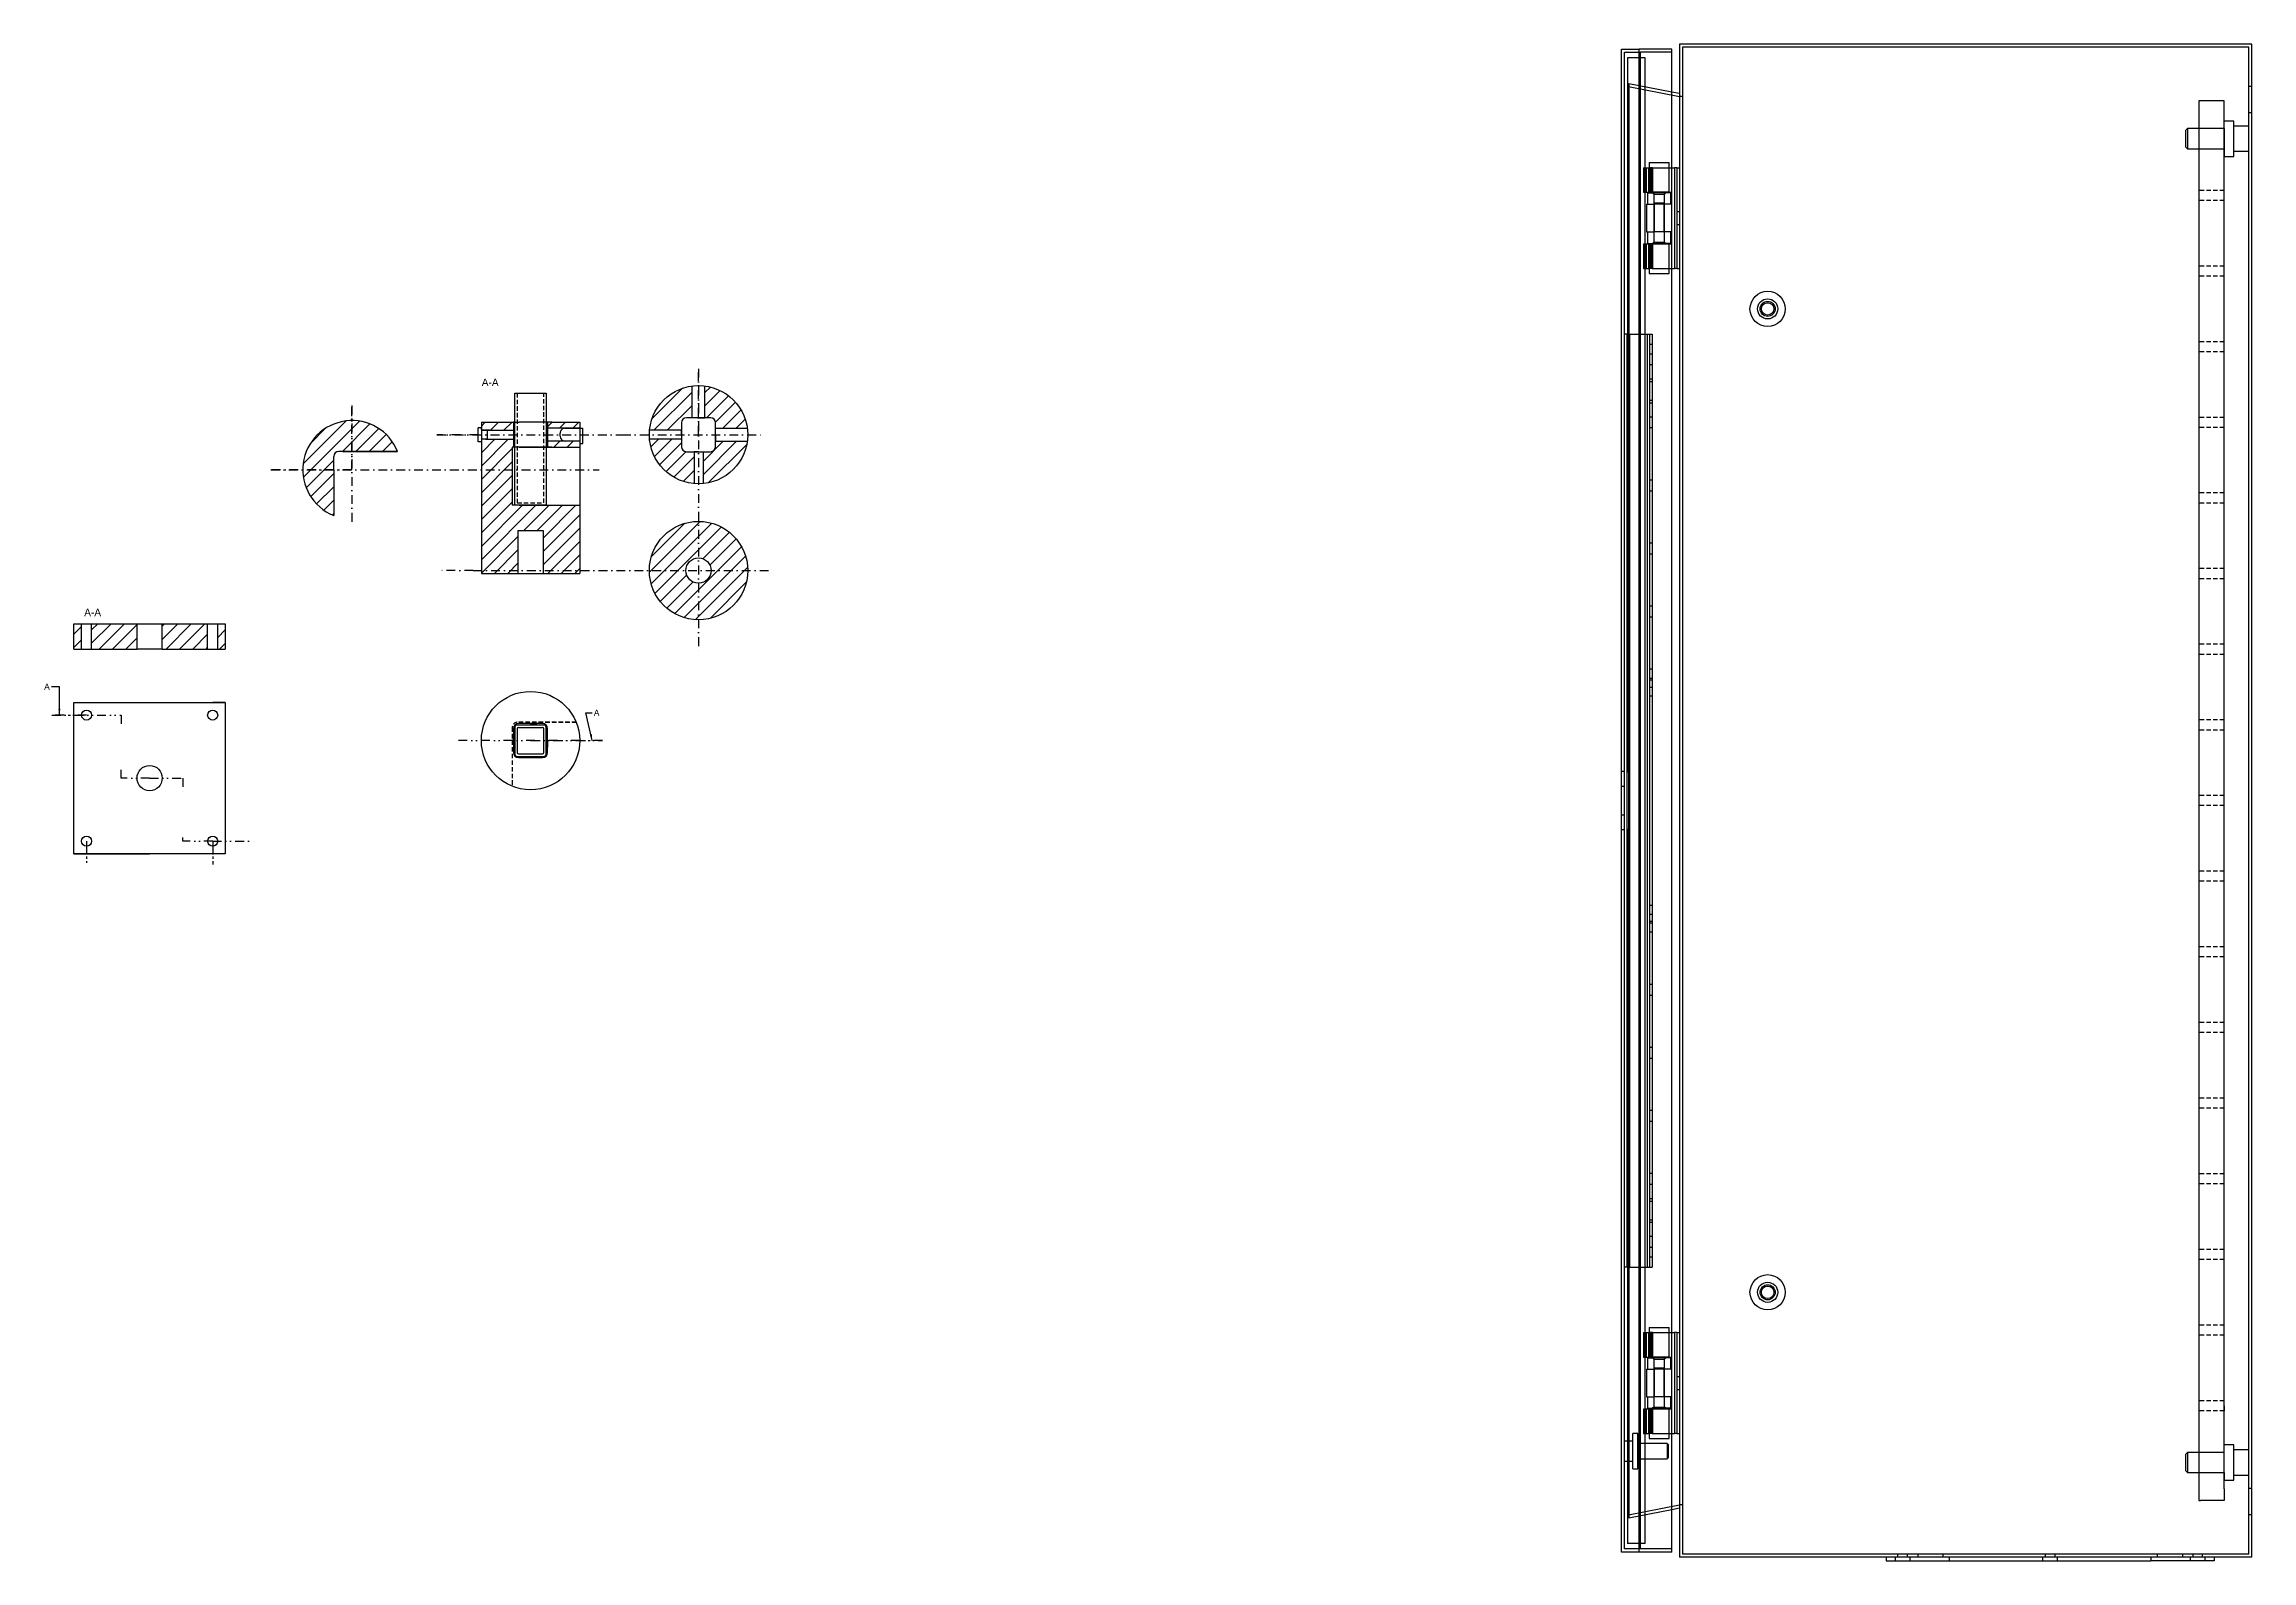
# Model space of a CAD drawing. Header units: millimetres. Extents: x -1071 to 1189, y -428 to 1131.
# Drawn here: x -1071 to -195, y 20 to 622 of the extents above; entities that cross this region are included whole.
import ezdxf

# ---------------------------------------------------------------- set-up
doc = ezdxf.new("R2010")
doc.units = ezdxf.units.MM
doc.header["$LTSCALE"] = 7
doc.header["$MEASUREMENT"] = 0
for name, pattern in [('CENTER2', [1.125, 0.75, -0.125, 0.125, -0.125]), ('DASH2DOT', [1.25, 0.5, -0.25, 0, -0.25, 0, -0.25]), ('DASHDOT', [1, 0.5, -0.25, 0, -0.25]), ('DASHED2', [0.375, 0.25, -0.125])]:
    doc.linetypes.add(name, pattern=pattern)
doc.layers.add('BPLATE01', color=32, linetype='Continuous')
doc.layers.add('CASE01', color=1, linetype='Continuous')
doc.dimstyles.new('ISO-25', dxfattribs={"dimtxt": 2.5, "dimasz": 2.5, "dimexe": 1.25, "dimexo": 0.625, "dimtad": 1, "dimtxsty": 'Standard', "dimcen": 2.5, "dimadec": 0, "dimazin": 0, "dimtfac": 1, "dimtmove": 0, "dimatfit": 3, "dimfxl": 1, "dimarcsym": 0})

# ---------------------------------------------------------------- blocks, each defined once
blk = doc.blocks.new('R_CASE01')
for p, q in [((-938.32, 437.56), (-938.32, 1033.56)), ((-938.32, 1033.56), (-931.32, 1033.56)), ((-931.32, 437.56), (-931.32, 1033.56)), ((-918.32, 1033.56), (-931.32, 1033.56)), ((-918.32, 437.56), (-918.32, 1033.56)), ((-915.32, 1035.56), (-915.32, 435.56)), ((-688.32, 1035.56), (-915.32, 1035.56)), ((-914.12, 1034.36), (-914.12, 436.76)), ((-689.52, 1034.36), (-914.12, 1034.36)), ((-689.52, 436.76), (-689.52, 1034.36)), ((-688.32, 435.56), (-688.32, 1035.56)), ((-937.12, 1032.36), (-930.7, 1032.36)), ((-937.12, 438.76), (-937.12, 1032.36)), ((-935.92, 1030.16), (-935.92, 920.56)), ((-932.42, 1030.16), (-935.92, 1030.16)), ((-928.92, 1030.16), (-932.42, 1030.16)), ((-918.32, 1032.36), (-930.7, 1032.36)), ((-930.7, 438.76), (-930.7, 1032.36)), ((-928.92, 1018.7), (-928.92, 1030.16)), ((-935.55, 1018.76), (-935.32, 1019.94)), ((-935.55, 1018.76), (-935.55, 452.35)), ((-935.55, 1018.76), (-915.32, 1014.83)), ((-935.32, 1019.94), (-935.32, 451.17)), ((-935.32, 1019.94), (-918.32, 1016.64)), ((-928.92, 986.56), (-928.92, 1018.7)), ((-918.32, 1016.64), (-915.32, 1016.06)), ((-688.32, 1018.71), (-689.52, 1018.71)), ((-914.12, 1014.83), (-915.32, 1014.83)), ((-689.52, 1008.41), (-688.32, 1008.41)), ((-713.85, 1002.06), (-714.52, 1001.38)), ((-714.52, 994.73), (-714.52, 1001.38)), ((-713.85, 1002.06), (-713.85, 994.06)), ((-699.32, 1002.06), (-713.85, 1002.06)), ((-695.52, 1005.06), (-699.32, 1005.06)), ((-699.32, 1002.06), (-699.32, 1005.06)), ((-699.32, 1002.06), (-699.32, 994.06)), ((-695.52, 991.06), (-695.52, 1005.06)), ((-689.52, 1003.06), (-695.52, 1003.06)), ((-714.52, 994.73), (-713.85, 994.06)), ((-713.85, 994.06), (-701.82, 994.06)), ((-701.82, 994.06), (-699.32, 994.06)), ((-699.32, 994.06), (-699.32, 991.06)), ((-699.32, 991.06), (-695.52, 991.06)), ((-695.52, 993.06), (-689.52, 993.06)), ((-929.51, 986.56), (-929.4, 986.56)), ((-929.51, 986.56), (-929.51, 976.86)), ((-929.4, 986.56), (-929.4, 976.86)), ((-929.4, 986.56), (-927.1, 986.56)), ((-928.92, 976.86), (-928.92, 986.56)), ((-928.51, 986.56), (-928.51, 976.86)), ((-928.46, 986.56), (-928.46, 976.86)), ((-927.51, 986.56), (-927.51, 976.86)), ((-927.32, 988.56), (-919.32, 988.56)), ((-927.32, 988.56), (-927.32, 986.56)), ((-927.1, 986.56), (-927.1, 976.86)), ((-927.02, 986.56), (-927.1, 986.56)), ((-926.16, 986.56), (-927.02, 986.56)), ((-926.79, 986.56), (-926.79, 976.86)), ((-926.32, 986.56), (-926.32, 976.86)), ((-925.92, 986.56), (-926.16, 986.56)), ((-926.16, 986.56), (-926.16, 976.86)), ((-925.92, 986.56), (-925.92, 976.86)), ((-925.92, 986.56), (-919.32, 986.56)), ((-919.32, 976.86), (-919.32, 988.56)), ((-919.32, 986.56), (-918.32, 986.56)), ((-918.32, 986.56), (-917.32, 986.56)), ((-917.32, 986.56), (-917.32, 946.56)), ((-916.32, 986.56), (-917.32, 986.56)), ((-916.32, 986.56), (-916.32, 946.56)), ((-916.32, 986.56), (-915.32, 986.56)), ((-929.51, 976.86), (-929.4, 976.86)), ((-929.4, 976.86), (-927.1, 976.86)), ((-928.92, 956.26), (-928.92, 976.86)), ((-928.32, 972.06), (-925.42, 972.06)), ((-928.32, 972.06), (-928.32, 961.06)), ((-927.97, 976.56), (-925.42, 976.56)), ((-927.97, 976.56), (-927.97, 972.06)), ((-919.32, 976.86), (-927.1, 976.86)), ((-925.92, 976.56), (-925.42, 976.06)), ((-925.42, 976.86), (-925.42, 956.26)), ((-921.22, 976.56), (-925.42, 976.56)), ((-925.42, 976.06), (-921.22, 976.06)), ((-921.22, 972.06), (-925.42, 972.06)), ((-925.32, 972.46), (-925.32, 972.06)), ((-921.32, 972.46), (-925.32, 972.46)), ((-925.32, 972.06), (-925.32, 961.06)), ((-921.32, 972.06), (-921.32, 972.46)), ((-921.32, 961.06), (-921.32, 972.06)), ((-921.22, 956.26), (-921.22, 976.86)), ((-918.67, 976.56), (-921.22, 976.56)), ((-921.22, 976.06), (-920.72, 976.56)), ((-918.51, 972.06), (-921.22, 972.06)), ((-919.32, 976.86), (-918.51, 976.86)), ((-918.67, 972.06), (-918.67, 976.56)), ((-918.51, 976.86), (-918.51, 956.26)), ((-918.32, 972.06), (-918.51, 972.06)), ((-915.32, 969.06), (-916.32, 969.06)), ((-916.32, 964.06), (-915.32, 964.06)), ((-929.51, 956.26), (-929.51, 946.56)), ((-929.4, 956.26), (-929.51, 956.26)), ((-929.4, 956.26), (-929.4, 946.56)), ((-927.1, 956.26), (-929.4, 956.26)), ((-928.92, 946.56), (-928.92, 956.26)), ((-928.51, 956.26), (-928.51, 946.56)), ((-928.46, 956.26), (-928.46, 946.56)), ((-928.32, 961.06), (-925.42, 961.06)), ((-927.97, 961.06), (-927.97, 956.56)), ((-927.97, 956.56), (-925.42, 956.56)), ((-927.51, 956.26), (-927.51, 946.56)), ((-919.32, 956.26), (-927.1, 956.26)), ((-927.1, 956.26), (-927.1, 946.56)), ((-926.79, 956.26), (-926.79, 946.56)), ((-926.32, 956.26), (-926.32, 946.56)), ((-926.16, 956.26), (-926.16, 946.56)), ((-925.42, 957.06), (-925.92, 956.56)), ((-925.92, 956.26), (-925.92, 946.56)), ((-921.22, 961.06), (-925.42, 961.06)), ((-925.42, 957.06), (-921.22, 957.06)), ((-921.22, 956.56), (-925.42, 956.56)), ((-918.51, 961.06), (-921.22, 961.06)), ((-920.72, 956.56), (-921.22, 957.06)), ((-918.67, 956.56), (-921.22, 956.56)), ((-919.32, 944.56), (-919.32, 956.26)), ((-918.51, 956.26), (-919.32, 956.26)), ((-918.67, 956.56), (-918.67, 961.06)), ((-918.32, 961.06), (-918.51, 961.06)), ((-929.51, 946.56), (-929.4, 946.56)), ((-929.4, 946.56), (-927.1, 946.56)), ((-928.92, 920.56), (-928.92, 946.56)), ((-927.32, 946.56), (-927.32, 944.56)), ((-927.1, 946.56), (-927.02, 946.56)), ((-926.16, 946.56), (-927.02, 946.56)), ((-926.16, 946.56), (-925.92, 946.56)), ((-925.92, 946.56), (-919.32, 946.56)), ((-919.32, 946.56), (-918.32, 946.56)), ((-918.32, 946.56), (-917.32, 946.56)), ((-916.32, 946.56), (-917.32, 946.56)), ((-916.32, 946.56), (-915.32, 946.56)), ((-927.32, 944.56), (-923.32, 944.56)), ((-923.32, 944.56), (-919.32, 944.56)), ((-936.12, 920.56), (-937.12, 920.56)), ((-936.12, 920.56), (-936.12, 550.56)), ((-935.55, 920.56), (-936.12, 920.56)), ((-935.92, 920.56), (-935.92, 747.05)), ((-935.12, 920.56), (-935.55, 920.56)), ((-935.12, 920.56), (-935.12, 550.56)), ((-935.12, 920.56), (-928.12, 920.56)), ((-928.92, 550.56), (-928.92, 920.56)), ((-928.12, 920.56), (-928.12, 550.56)), ((-928.12, 920.56), (-926.12, 920.56)), ((-927.12, 920.56), (-927.12, 550.56)), ((-926.12, 920.56), (-926.12, 550.56)), ((-927.12, 916.56), (-926.12, 916.56)), ((-926.12, 912.66), (-927.12, 912.66)), ((-927.12, 908.46), (-926.12, 908.46)), ((-927.12, 902.8), (-926.12, 902.8)), ((-927.12, 901.75), (-926.12, 901.75)), ((-927.12, 894.36), (-926.12, 894.36)), ((-927.12, 893.31), (-926.12, 893.31)), ((-926.12, 887.66), (-927.12, 887.66)), ((-927.12, 883.46), (-926.12, 883.46)), ((-926.12, 862.66), (-927.12, 862.66)), ((-927.12, 858.46), (-926.12, 858.46)), ((-926.12, 837.66), (-927.12, 837.66)), ((-927.12, 833.46), (-926.12, 833.46)), ((-926.12, 812.66), (-927.12, 812.66)), ((-927.12, 808.46), (-926.12, 808.46)), ((-926.12, 787.66), (-927.12, 787.66)), ((-927.12, 784.06), (-926.12, 784.06)), ((-927.12, 783.46), (-926.12, 783.46)), ((-927.12, 780.56), (-926.12, 780.56)), ((-927.12, 777.06), (-926.12, 777.06)), ((-937.12, 747.06), (-938.32, 747.06)), ((-935.92, 747.06), (-935.8, 747.02)), ((-935.32, 747.06), (-935.92, 747.06)), ((-935.8, 747.02), (-935.59, 746.96)), ((-935.59, 746.96), (-935.33, 746.89)), ((-935.33, 746.89), (-935.32, 746.89)), ((-938.32, 741.23), (-937.12, 741.23)), ((-938.32, 741.23), (-937.12, 741.23)), ((-938.32, 729.88), (-937.12, 729.88)), ((-938.32, 724.06), (-937.12, 724.06)), ((-935.82, 724.09), (-935.92, 724.06)), ((-935.92, 724.07), (-935.92, 550.56)), ((-935.92, 724.06), (-935.32, 724.06)), ((-935.6, 724.15), (-935.82, 724.09)), ((-935.34, 724.22), (-935.6, 724.15)), ((-935.32, 724.22), (-935.34, 724.22)), ((-927.12, 694.06), (-926.12, 694.06)), ((-927.12, 690.56), (-926.12, 690.56)), ((-926.12, 687.66), (-927.12, 687.66)), ((-927.12, 687.06), (-926.12, 687.06)), ((-927.12, 683.46), (-926.12, 683.46)), ((-926.12, 662.66), (-927.12, 662.66)), ((-927.12, 658.46), (-926.12, 658.46)), ((-926.12, 637.66), (-927.12, 637.66)), ((-927.12, 633.46), (-926.12, 633.46)), ((-926.12, 612.66), (-927.12, 612.66)), ((-927.12, 608.46), (-926.12, 608.46)), ((-926.12, 587.66), (-927.12, 587.66)), ((-927.12, 583.46), (-926.12, 583.46)), ((-927.12, 577.8), (-926.12, 577.8)), ((-927.12, 576.75), (-926.12, 576.75)), ((-927.12, 569.36), (-926.12, 569.36)), ((-927.12, 568.31), (-926.12, 568.31)), ((-926.12, 562.66), (-927.12, 562.66)), ((-927.12, 558.46), (-926.12, 558.46)), ((-927.12, 554.56), (-926.12, 554.56)), ((-936.12, 550.56), (-937.12, 550.56)), ((-935.55, 550.56), (-936.12, 550.56)), ((-935.92, 550.56), (-935.92, 481.56)), ((-935.12, 550.56), (-935.55, 550.56)), ((-935.12, 550.56), (-928.12, 550.56)), ((-928.92, 524.56), (-928.92, 550.56)), ((-928.12, 550.56), (-926.12, 550.56)), ((-927.32, 526.56), (-919.32, 526.56)), ((-927.32, 526.56), (-927.32, 524.56)), ((-919.32, 514.86), (-919.32, 526.56)), ((-929.51, 524.56), (-929.4, 524.56)), ((-929.51, 524.56), (-929.51, 514.86)), ((-929.4, 524.56), (-929.4, 514.86)), ((-929.4, 524.56), (-927.1, 524.56)), ((-928.92, 514.86), (-928.92, 524.56)), ((-928.51, 524.56), (-928.51, 514.86)), ((-928.46, 524.56), (-928.46, 514.86)), ((-927.51, 524.56), (-927.51, 514.86)), ((-927.1, 524.56), (-927.1, 514.86)), ((-927.02, 524.56), (-927.1, 524.56)), ((-926.16, 524.56), (-927.02, 524.56)), ((-926.79, 524.56), (-926.79, 514.86)), ((-926.32, 524.56), (-926.32, 514.86)), ((-926.16, 524.56), (-926.16, 514.86)), ((-925.92, 524.56), (-926.16, 524.56)), ((-925.92, 524.56), (-925.92, 514.86)), ((-925.92, 524.56), (-919.32, 524.56)), ((-919.32, 524.56), (-918.32, 524.56)), ((-918.32, 524.56), (-917.32, 524.56)), ((-917.32, 524.56), (-917.32, 484.56)), ((-916.32, 524.56), (-917.32, 524.56)), ((-916.32, 524.56), (-916.32, 484.56)), ((-916.32, 524.56), (-915.32, 524.56)), ((-929.51, 514.86), (-929.4, 514.86)), ((-929.4, 514.86), (-927.1, 514.86)), ((-928.92, 494.26), (-928.92, 514.86)), ((-928.32, 510.06), (-925.42, 510.06)), ((-928.32, 510.06), (-928.32, 499.06)), ((-927.97, 514.56), (-925.42, 514.56)), ((-927.97, 514.56), (-927.97, 510.06)), ((-919.32, 514.86), (-927.1, 514.86)), ((-925.92, 514.56), (-925.42, 514.06)), ((-925.42, 514.86), (-925.42, 494.26)), ((-921.22, 514.56), (-925.42, 514.56)), ((-925.42, 514.06), (-921.22, 514.06)), ((-921.22, 510.06), (-925.42, 510.06)), ((-925.32, 510.46), (-925.32, 510.06)), ((-921.32, 510.46), (-925.32, 510.46)), ((-925.32, 510.06), (-925.32, 499.06)), ((-921.32, 510.06), (-921.32, 510.46)), ((-921.32, 499.06), (-921.32, 510.06)), ((-921.22, 494.26), (-921.22, 514.86)), ((-918.67, 514.56), (-921.22, 514.56)), ((-921.22, 514.06), (-920.72, 514.56)), ((-918.51, 510.06), (-921.22, 510.06)), ((-919.32, 514.86), (-918.51, 514.86)), ((-918.67, 510.06), (-918.67, 514.56)), ((-918.51, 514.86), (-918.51, 494.26)), ((-918.32, 510.06), (-918.51, 510.06)), ((-928.32, 499.06), (-925.42, 499.06)), ((-927.97, 499.06), (-927.97, 494.56)), ((-921.22, 499.06), (-925.42, 499.06)), ((-918.51, 499.06), (-921.22, 499.06)), ((-918.67, 494.56), (-918.67, 499.06)), ((-918.32, 499.06), (-918.51, 499.06)), ((-915.32, 507.06), (-916.32, 507.06)), ((-916.32, 502.06), (-915.32, 502.06)), ((-929.51, 494.26), (-929.51, 484.56)), ((-929.4, 494.26), (-929.51, 494.26)), ((-929.4, 494.26), (-929.4, 484.56)), ((-927.1, 494.26), (-929.4, 494.26)), ((-928.92, 484.56), (-928.92, 494.26)), ((-928.51, 494.26), (-928.51, 484.56)), ((-928.46, 494.26), (-928.46, 484.56)), ((-927.97, 494.56), (-925.42, 494.56)), ((-927.51, 494.26), (-927.51, 484.56)), ((-919.32, 494.26), (-927.1, 494.26)), ((-927.1, 494.26), (-927.1, 484.56)), ((-926.79, 494.26), (-926.79, 484.56)), ((-926.32, 494.26), (-926.32, 484.56)), ((-926.16, 494.26), (-926.16, 484.56)), ((-925.42, 495.06), (-925.92, 494.56)), ((-925.92, 494.26), (-925.92, 484.56)), ((-925.42, 495.06), (-921.22, 495.06)), ((-921.22, 494.56), (-925.42, 494.56)), ((-920.72, 494.56), (-921.22, 495.06)), ((-918.67, 494.56), (-921.22, 494.56)), ((-919.32, 482.56), (-919.32, 494.26)), ((-918.51, 494.26), (-919.32, 494.26)), ((-935.55, 481.56), (-937.12, 481.56)), ((-935.92, 481.56), (-935.92, 473.56)), ((-933.82, 481.56), (-935.55, 481.56)), ((-931.82, 484.56), (-933.82, 484.56)), ((-933.82, 477.56), (-933.82, 484.56)), ((-931.82, 477.56), (-931.82, 484.56)), ((-929.51, 484.56), (-929.4, 484.56)), ((-929.4, 484.56), (-927.1, 484.56)), ((-928.92, 480.56), (-928.92, 484.56)), ((-927.32, 484.56), (-927.32, 482.56)), ((-927.32, 482.56), (-923.32, 482.56)), ((-927.1, 484.56), (-927.02, 484.56)), ((-926.16, 484.56), (-927.02, 484.56)), ((-926.16, 484.56), (-925.92, 484.56)), ((-925.92, 484.56), (-919.32, 484.56)), ((-923.32, 482.56), (-919.32, 482.56)), ((-919.32, 484.56), (-918.32, 484.56)), ((-918.32, 484.56), (-917.32, 484.56)), ((-916.32, 484.56), (-917.32, 484.56)), ((-916.32, 484.56), (-915.32, 484.56)), ((-937.12, 473.56), (-935.55, 473.56)), ((-935.92, 473.56), (-935.92, 440.96)), ((-935.55, 473.56), (-933.82, 473.56)), ((-933.82, 470.56), (-933.82, 477.56)), ((-920.16, 480.56), (-931.82, 480.56)), ((-931.82, 470.56), (-931.82, 477.56)), ((-931.82, 474.56), (-920.16, 474.56)), ((-928.92, 474.56), (-928.92, 480.56)), ((-928.92, 452.41), (-928.92, 474.56)), ((-919.62, 480.01), (-920.16, 480.56)), ((-920.16, 480.56), (-920.16, 477.56)), ((-920.16, 477.56), (-920.16, 474.56)), ((-920.16, 474.56), (-919.62, 475.1)), ((-919.62, 477.56), (-919.62, 480.01)), ((-919.62, 475.1), (-919.62, 477.56)), ((-713.85, 477.06), (-714.52, 476.38)), ((-714.52, 469.73), (-714.52, 476.38)), ((-713.85, 477.06), (-713.85, 469.06)), ((-701.82, 477.06), (-713.85, 477.06)), ((-699.32, 477.06), (-701.82, 477.06)), ((-695.52, 480.06), (-699.32, 480.06)), ((-699.32, 477.06), (-699.32, 480.06)), ((-695.52, 466.06), (-695.52, 480.06)), ((-689.52, 478.06), (-695.52, 478.06)), ((-933.82, 470.56), (-931.82, 470.56)), ((-714.52, 469.73), (-713.85, 469.06)), ((-713.85, 469.06), (-699.32, 469.06)), ((-699.32, 469.06), (-699.32, 466.06)), ((-699.32, 466.06), (-695.52, 466.06)), ((-695.52, 468.06), (-689.52, 468.06)), ((-935.55, 452.35), (-915.32, 456.28)), ((-914.12, 456.28), (-915.32, 456.28)), ((-688.32, 462.71), (-689.52, 462.71)), ((-935.55, 452.35), (-935.32, 451.17)), ((-935.32, 451.17), (-918.32, 454.47)), ((-928.92, 440.96), (-928.92, 452.41)), ((-918.32, 454.47), (-915.32, 455.06)), ((-689.52, 452.41), (-688.32, 452.41)), ((-930.7, 438.76), (-937.12, 438.76)), ((-932.42, 440.96), (-935.92, 440.96)), ((-928.92, 440.96), (-932.42, 440.96)), ((-918.32, 438.76), (-930.7, 438.76)), ((-931.32, 437.56), (-938.32, 437.56)), ((-918.32, 437.56), (-931.32, 437.56)), ((-688.32, 435.56), (-915.32, 435.56)), ((-689.52, 436.76), (-914.12, 436.76)), ((-833.32, 435.56), (-833.32, 434.06)), ((-833.32, 434.06), (-808.32, 434.06)), ((-829.82, 435.56), (-829.82, 434.06)), ((-828.77, 436.76), (-828.77, 435.56)), ((-824.87, 435.56), (-824.87, 436.76)), ((-823.82, 434.06), (-823.82, 435.56)), ((-820.82, 436.76), (-820.82, 435.56)), ((-810.82, 436.76), (-810.82, 435.56)), ((-808.32, 435.56), (-808.32, 434.06)), ((-808.32, 434.06), (-728.32, 434.06)), ((-771.32, 435.56), (-771.32, 434.06)), ((-770.27, 436.76), (-770.27, 435.56)), ((-766.37, 435.56), (-766.37, 436.76)), ((-765.32, 434.06), (-765.32, 435.56)), ((-728.32, 435.56), (-728.32, 434.06)), ((-703.32, 434.06), (-728.32, 434.06)), ((-725.82, 436.76), (-725.82, 435.56)), ((-715.82, 436.76), (-715.82, 435.56)), ((-712.82, 435.56), (-712.82, 434.06)), ((-711.77, 436.76), (-711.77, 435.56)), ((-707.87, 435.56), (-707.87, 436.76)), ((-706.82, 434.06), (-706.82, 435.56)), ((-703.32, 435.56), (-703.32, 434.06))]:
    blk.add_line(p, q)
for centre, radius in [((-880.32, 930.56), 7), ((-880.32, 930.56), 4), ((-880.32, 930.56), 3), ((-880.32, 930.56), 2.46), ((-880.32, 540.56), 7), ((-880.32, 540.56), 4), ((-880.32, 540.56), 3), ((-880.32, 540.56), 2.46)]:
    blk.add_circle(centre, radius)
blk = doc.blocks.new('R_BPLATE01')
for p, q in [((0, 550.5), (0, 6.5)), ((5, 550.5), (0, 550.5)), ((10, 550.5), (5, 550.5)), ((10, 0), (10, 550.5)), ((10, 33), (10, 35)), ((10, 33), (10, 31)), ((0, 6.5), (0, 0)), ((0, 0), (0, -4.5)), ((10, 0), (10, -4.5)), ((0, -4.5), (0.63, -4.5)), ((10, -4.5), (0.63, -4.5))]:
    blk.add_line(p, q)
at = {"linetype": 'DASHED2'}
for p, q in [((10, 515), (0, 515)), ((10, 511), (0, 511)), ((10, 485), (0, 485)), ((10, 481), (0, 481)), ((10, 455), (0, 455)), ((10, 451), (0, 451)), ((10, 425), (0, 425)), ((10, 421), (0, 421)), ((10, 395), (0, 395)), ((10, 391), (0, 391)), ((10, 365), (0, 365)), ((10, 361), (0, 361)), ((10, 335), (0, 335)), ((10, 331), (0, 331)), ((10, 305), (0, 305)), ((10, 301), (0, 301)), ((10, 275), (0, 275)), ((10, 271), (0, 271)), ((10, 245), (0, 245)), ((10, 241), (0, 241)), ((10, 215), (0, 215)), ((10, 211), (0, 211)), ((10, 185), (0, 185)), ((10, 181), (0, 181)), ((10, 155), (0, 155)), ((10, 151), (0, 151)), ((10, 125), (0, 125)), ((10, 121), (0, 121)), ((10, 95), (0, 95)), ((10, 91), (0, 91)), ((10, 65), (0, 65)), ((10, 61), (0, 61)), ((10, 35), (0, 35)), ((10, 31), (0, 31))]:
    blk.add_line(p, q, dxfattribs=at)
blk = doc.blocks.new('F_TTUBEH_LOWER_00')
at = {"linetype": 'Continuous'}
h = blk.add_hatch(dxfattribs=at)
h.set_pattern_fill('ANSI31', color=256, scale=30, style=0)
h.set_pattern_definition([(45, (897.349, -391.9056), (-2.65165, 2.65165), [])])
h.paths.add_polyline_path([(12.25, 47), (12.25, 61.09), (0, 61.09), (0, 21.11), (14.5, 21.11), (14.5, 37), (19.5, 37), (19.5, 47), (15, 47), (13, 47)])
h.paths.add_polyline_path([(12.25, 61.09), (12.25, 70), (12.75, 70), (12.75, 73.22), (2, 73.22), (1.6, 73.22), (0.3, 73.22, 0.414214), (0, 72.92), (0, 72.22), (0, 61.09)])
h.paths.add_polyline_path([(39, 21.11), (39, 47), (19.5, 47), (19.5, 37), (24.5, 37), (24.5, 21.11)])
h.paths.add_polyline_path([(39, 20), (39, 21.11), (24.5, 21.11), (24.5, 20)])
h.paths.add_polyline_path([(14.5, 20), (14.5, 21.11), (0, 21.11), (0, 20)])
h.paths.add_polyline_path([(12.75, 76.77), (12.75, 80), (0, 80), (0, 77.77), (0, 77.07, 0.414214), (0.3, 76.77), (0.6, 76.77), (2, 76.77), (3.17, 76.77)])
h.paths.add_polyline_path([(39, 77.62), (39, 80), (28, 80), (26.25, 80), (26.25, 77.55), (28, 77.55), (39, 77.55)])
h.paths.add_polyline_path([(39, 70), (39, 72.45), (28, 72.45), (26.25, 72.45), (26.25, 70), (28, 70)])
for p, q in [((0, 80), (0, 20)), ((0, 80), (15, 80)), ((13.25, 80), (12.75, 80)), ((12.75, 80), (12.75, 70)), ((12.75, 80), (12.75, 70)), ((28, 80), (15, 80)), ((25.75, 80), (26.25, 80)), ((26.25, 80), (26.25, 70)), ((28, 80), (39, 80)), ((39, 80), (39, 77.62)), ((3.17, 76.77), (0, 76.77)), ((1.6, 73.22), (0, 73.22)), ((0.6, 76.77), (12.75, 76.77)), ((0.6, 76.77), (12.75, 76.77)), ((0.6, 76.77), (12.75, 76.77)), ((1.6, 73.22), (12.75, 73.22)), ((28, 77.55), (26.25, 77.55)), ((28, 72.45), (26.25, 72.45)), ((39, 77.55), (28, 77.55)), ((39, 72.45), (28, 72.45)), ((39, 77.62), (39, 77.55)), ((39, 77.62), (39, 72.45)), ((39, 72.45), (39, 70)), ((12.25, 70), (12.25, 47)), ((12.25, 70), (12.25, 47)), ((12.75, 70), (12.25, 70)), ((13, 70), (12.75, 70)), ((15, 70), (13, 70)), ((28, 70), (15, 70)), ((28, 70), (39, 70)), ((39, 70), (39, 47)), ((13, 47), (12.25, 47)), ((15, 47), (13, 47)), ((15, 47), (39, 47)), ((39, 47), (39, 20)), ((14.5, 37), (14.5, 20)), ((14.5, 37), (24.5, 37)), ((24.5, 37), (24.5, 20))]:
    blk.add_line(p, q)
blk.add_line((0, 20), (39, 20), dxfattribs=at)
blk = doc.blocks.new('F_TTUBEH_PLATF_00')
at = {"linetype": 'Continuous'}
h = blk.add_hatch(dxfattribs=at)
h.set_pattern_fill('ANSI31', color=256, scale=30, style=0)
h.set_pattern_definition([(45, (1226.1078, -381.9056), (-2.65165, 2.65165), [])])
h.paths.add_polyline_path([(53, 0), (53, 10), (35, 10), (35, 0)])
h.paths.add_polyline_path([(60, 0), (60, 10), (57, 10), (57, 0)])
h.paths.add_polyline_path([(25, 0), (25, 10), (7, 10), (7, 0)])
h.paths.add_polyline_path([(3, 0), (3, 10), (0, 10), (0, 0)])
for p, q in [((0, 0), (0, 10)), ((0, 10), (25, 10)), ((25, 0), (25, 10)), ((25, 10), (35, 10)), ((35, 0), (35, 10)), ((35, 10), (60, 10)), ((60, 10), (60, 0)), ((0, 0), (25, 0)), ((35, 0), (25, 0)), ((35, 0), (60, 0))]:
    blk.add_line(p, q)
for p, q in [((3, 0), (3, 10)), ((7, 0), (7, 10)), ((53, 0), (53, 10)), ((57, 0), (57, 10))]:
    blk.add_line(p, q, dxfattribs=at)
blk = doc.blocks.new('F_TTUBE_00')
for p, q in [((0, 44.5), (12.5, 44.5)), ((0, 0), (0, 44.5)), ((0, 44.5), (1, 44.5)), ((12.5, 44.5), (12.5, 0)), ((12.5, 0), (0, 0)), ((12.5, 0), (11.5, 0))]:
    blk.add_line(p, q)
at = {"linetype": 'DASHED2'}
for p, q in [((1, 44.5), (1, 1)), ((11.5, 1), (11.5, 44.5)), ((1, 1), (11.5, 1))]:
    blk.add_line(p, q, dxfattribs=at)
blk = doc.blocks.new('L_LASERD_00')
for p, q in [((0, 0), (0, 5.55)), ((1.2, 5.55), (0, 5.55)), ((1.2, 0), (0, 0)), ((1.2, 4.85), (1.2, 5.55)), ((1.2, 5.55), (1.2, 0)), ((1.2, 0.7), (1.2, 0)), ((1.5, 4.55), (3.2, 4.55)), ((3.2, 1), (1.5, 1)), ((3.5, 4.25), (3.5, 1.3))]:
    blk.add_line(p, q)
for centre, start, end in [((1.5, 4.85), 180, 270), ((1.5, 0.7), 90, 180), ((3.2, 4.25), 0, 90), ((3.2, 1.3), 270, 0)]:
    blk.add_arc(centre, 0.3, start, end)
blk = doc.blocks.new('L_PHOTODIODE_00')
for p, q in [((1.2, 6.1), (0, 6.1)), ((0, 6.1), (0, 0)), ((1.2, 0), (0, 0)), ((1.2, 5.1), (1.2, 6.1)), ((1.2, 0), (1.2, 5.1)), ((1.2, 5.1), (7, 5.1)), ((7, 0), (1.2, 0)), ((9, 3.1), (9, 2))]:
    blk.add_line(p, q)
for centre, start, end in [((7, 3.1), 0, 90), ((7, 2), 270, 0)]:
    blk.add_arc(centre, 2, start, end)
blk = doc.blocks.new('T_TTUBEH_PLATF_00')
for p, q in [((0, 60), (60, 60)), ((0, 0), (0, 60)), ((0, 60), (5, 60)), ((60, 60), (55, 60)), ((60, 60), (60, 0)), ((60, 0), (0, 0)), ((0, 0), (30, 0)), ((0, 0), (5, 0)), ((60, 0), (55, 0))]:
    blk.add_line(p, q)
for centre, radius in [((5, 55), 2), ((55, 55), 2), ((30, 30), 5), ((5, 5), 2), ((55, 5), 2)]:
    blk.add_circle(centre, radius)
blk = doc.blocks.new('T_TTUBEH_LOWER_C00')
h = blk.add_hatch()
h.set_pattern_fill('ANSI31', color=256, scale=30, style=0)
h.set_pattern_definition([(45, (816.484, -463.3297), (-2.65165, 2.65165), [])])
h.paths.add_polyline_path([(23.5, 6.71, 0.339318), (6.71, 23.5), (6.71, 10.91), (8.91, 10.91, -0.414214), (10.91, 8.91), (10.91, 6.71)])
h.paths.add_polyline_path([(1.61, 10.91), (1.61, 23.5, 0.350505), (-15.25, 5.94), (-2.59, 5.94), (-2.59, 8.91, -0.414214), (-0.59, 10.91)])
h.paths.add_polyline_path([(2.39, -15.25), (2.39, -2.59), (-0.59, -2.59, -0.414214), (-2.59, -0.59), (-2.59, 2.39), (-15.25, 2.39, 0.361772)])
h.paths.add_polyline_path([(5.94, -15.25, 0.350505), (23.5, 1.61), (10.91, 1.61), (10.91, -0.59, -0.414214), (8.91, -2.59), (5.94, -2.59)])
for p, q in [((1.61, 10.91), (1.61, 23.5)), ((6.71, 10.91), (6.71, 23.5)), ((-2.59, 8.91), (-2.59, -0.59)), ((8.91, 10.91), (-0.59, 10.91)), ((4.16, 10.91), (1.61, 10.91)), ((4.16, 10.91), (6.71, 10.91)), ((10.91, 4.16), (10.91, 8.91)), ((-2.59, 5.94), (-15.25, 5.94)), ((-2.59, 2.39), (-15.25, 2.39)), ((-2.59, 4.16), (-2.59, 5.94)), ((-2.59, 4.16), (-2.59, 2.39)), ((10.91, 6.71), (23.5, 6.71)), ((10.91, 4.16), (10.91, 6.71)), ((10.91, -0.59), (10.91, 4.16)), ((10.91, 4.16), (10.91, 1.61)), ((10.91, 1.61), (23.5, 1.61)), ((-0.59, -2.59), (8.91, -2.59)), ((2.39, -2.59), (2.39, -15.25)), ((4.16, -2.59), (2.39, -2.59)), ((4.16, -2.59), (5.94, -2.59)), ((5.94, -2.59), (5.94, -15.25))]:
    blk.add_line(p, q)
blk.add_circle((4.16, 4.16), 19.5)
for centre, start, end in [((-0.59, 8.91), 90, 180), ((8.91, 8.91), 0, 90), ((-0.59, -0.59), 180, 270), ((8.91, -0.59), 270, 0)]:
    blk.add_arc(centre, 2, start, end)
blk = doc.blocks.new('T_TTUBEH_LOWER_C01')
h = blk.add_hatch()
h.set_pattern_fill('ANSI31', color=256, scale=30, style=0)
h.set_pattern_definition([(45, (824.1193, -388.3155), (-2.65165, 2.65165), [])])
h.paths.add_polyline_path([(25.35, 25.35, 1.515821), (0, 0), (0, 18.1), (0, 23.35, -0.414214), (2, 25.35), (3.62, 25.35)])
for p, q in [((0, 18.1), (0, 23.35)), ((25.35, 25.35), (2, 25.35))]:
    blk.add_line(p, q)
for centre, radius, start, end in [((7.25, 18.1), 19.5, 21.82635, 248.17365), ((2, 23.35), 2, 90, 180)]:
    blk.add_arc(centre, radius, start, end)
blk = doc.blocks.new('T_TTUBEH_LOWER_C02')
h = blk.add_hatch()
h.set_pattern_fill('ANSI31', color=256, scale=30, style=0)
h.set_pattern_definition([(45, (767.398, -391.9056), (-2.65165, 2.65165), [])])
h.paths.add_polyline_path([(-19.5, 0, 1), (19.5, 0, 1)])
h.paths.add_polyline_path([(-5, 0, 1), (5, 0, 1)], flags=16)
for radius in [19.5, 5]:
    blk.add_circle((0, 0), radius)
blk = doc.blocks.new('T_TTUBEH_LOWER')
for p, q in [((-6.75, 4.75), (-6.75, -4.75)), ((-6.75, 0), (-6.75, 1.755)), ((-6.75, 0), (-6.75, -1.775)), ((4.75, 6.75), (-4.75, 6.75)), ((0, 6.75), (-2.55, 6.75)), ((0, 6.75), (2.55, 6.75)), ((6.75, 0), (6.75, 4.75)), ((6.75, 0), (6.75, 3.55)), ((6.75, 0), (6.75, 2.55)), ((6.75, 0), (6.75, 1.55)), ((6.75, 0), (6.75, -2.55)), ((6.75, -4.75), (6.75, 0)), ((-4.75, -6.75), (4.75, -6.75)), ((0, -6.75), (-1.775, -6.75)), ((0, -6.75), (1.775, -6.75))]:
    blk.add_line(p, q)
blk.add_circle((0, 0), 19.5)
for centre, start, end in [((-4.75, 4.75), 90, 180), ((4.75, 4.75), 0, 90), ((-4.75, -4.75), 180, 270), ((4.75, -4.75), 270, 0)]:
    blk.add_arc(centre, 2, start, end)
blk = doc.blocks.new('T_TTUBE')
for p, q in [((-1, 10.5), (-1, 0)), ((0, 11.5), (0, 11.5)), ((0, 11.5), (10.5, 11.5)), ((0, 10), (0, 0.5)), ((0.5, 10.5), (10, 10.5)), ((10.5, 0.5), (10.5, 10)), ((11.5, 0), (11.5, 10.5)), ((0.5, 0), (10, 0)), ((0, -1), (10.5, -1))]:
    blk.add_line(p, q)
for centre, radius, start, end in [((0, 10.5), 1, 90, 180), ((0.5, 10), 0.5, 90, 180), ((10, 10), 0.5, 0, 90), ((10.5, 10.5), 1, 0, 90), ((0, 0), 1, 180, 270), ((0.5, 0.5), 0.5, 180, 270), ((10, 0.5), 0.5, 270, 0), ((10.5, 0), 1, 270, 0)]:
    blk.add_arc(centre, radius, start, end)

msp = doc.modelspace()

# ---------------------------------------------------------------- linework, layer by layer
at = {"linetype": 'DASHDOT'}
for p, q in [((-811.232, 466.906), (-811.232, 493.066)), ((-811.232, 493.066), (-811.232, 381.286)), ((-948.644, 453), (-948.644, 478.475)), ((-948.644, 478.475), (-948.644, 430.787)), ((-898.549, 466.906), (-914.997, 466.906)), ((-914.997, 466.906), (-841.612, 466.906)), ((-841.612, 466.906), (-785.615, 466.906)), ((-948.644, 453), (-980.791, 453)), ((-980.791, 453), (-850.604, 453)), ((-900.585, 413.019), (-913.548, 413.019)), ((-900.585, 413.019), (-783.277, 413.019))]:
    msp.add_line(p, q, dxfattribs=at)
for p, q in [((-952.272, 460.25), (-930.542, 460.25)), ((-882.349, 461.906), (-869.349, 461.906)), ((-858.349, 461.906), (-858.349, 438.906)), ((-955.894, 453), (-955.894, 434.898)), ((-875.849, 438.906), (-877.849, 438.906))]:
    msp.add_line(p, q)
at = {"linetype": 'DASH2DOT'}
for p, q in [((-1053.889, 355.712), (-1067.608, 355.712)), ((-1067.608, 355.712), (-1040.192, 355.712)), ((-1040.192, 355.712), (-1040.192, 351.132)), ((-849.254, 345.593), (-906.749, 345.593)), ((-877.849, 345.593), (-849.254, 345.593)), ((-1040.147, 330.712), (-1040.192, 334.028)), ((-1028.889, 330.712), (-1040.147, 330.712)), ((-1028.889, 330.712), (-1015.772, 330.712)), ((-1015.772, 330.712), (-1015.772, 325.129)), ((-1015.772, 305.712), (-1015.772, 307.1)), ((-1003.889, 305.712), (-1015.772, 305.712)), ((-1003.889, 305.712), (-987.795, 305.712))]:
    msp.add_line(p, q, dxfattribs=at)
at = {"linetype": 'DASHED2'}
for p, q in [((-885.099, 350.843), (-885.099, 327.491)), ((-859.747, 352.843), (-883.099, 352.843)), ((-874.529, 352.843), (-859.747, 352.843))]:
    msp.add_line(p, q, dxfattribs=at)
at = {"linetype": 'CENTER2'}
for p, q in [((-1053.889, 305.712), (-1053.889, 297.107)), ((-1003.889, 305.712), (-1003.889, 296.516))]:
    msp.add_line(p, q, dxfattribs=at)
for centre in [(-877.849, 391.906), (-877.849, 391.906), (-877.849, 391.906), (-852.849, 355.712)]:
    msp.add_circle(centre, 0)
at = {"linetype": 'DASHED2'}
msp.add_arc((-883.099, 350.843), 2, 90, 180, dxfattribs=at)

# ---------------------------------------------------------------- block references
for name, p in [('F_TTUBE_00', (-884.099, 438.906)), ('T_TTUBEH_LOWER_C00', (-815.396, 462.741)), ('L_LASERD_00', (-898.549, 464.131)), ('F_TTUBEH_LOWER_00', (-897.349, 391.906)), ('F_TTUBEH_PLATF_00', (-1058.889, 381.906)), ('T_TTUBEH_PLATF_00', (-1058.889, 300.712))]:
    msp.add_blockref(name, p)
at = {"linetype": 'DASHDOT'}
for name, p in [('T_TTUBEH_LOWER_C01', (-955.894, 434.898)), ('T_TTUBEH_LOWER_C02', (-811.232, 413.019))]:
    msp.add_blockref(name, p, dxfattribs=at)
at = {"rotation": 180}
msp.add_blockref('L_PHOTODIODE_00', (-857.149, 469.456), dxfattribs=at)
at = {"linetype": 'CENTER2'}
for name, p in [('T_TTUBEH_LOWER', (-877.849, 345.593)), ('T_TTUBE', (-883.099, 340.343))]:
    msp.add_blockref(name, p, dxfattribs=at)
at = {"layer": 'BPLATE01'}
msp.add_blockref('R_BPLATE01', (-216.296, 48.789), dxfattribs=at)
at = {"layer": 'CASE01'}
msp.add_blockref('R_CASE01', (493.025, -413.767), dxfattribs=at)

# ---------------------------------------------------------------- texts
at = {"linetype": 'Continuous'}
msp.add_text('A-A', height=3, dxfattribs=at).set_placement((-897.191, 486.172))
for s, insert, char_height, width, attachment_point in [('{A-A\\P}', (-1054.825, 397.93), 3, 17.50579, 1), ('A', (-1068.487, 368.186), 2.5, 10, 3), ('{A}', (-852.758, 355.377), 2.5, 10, 7)]:
    msp.add_mtext(s, dxfattribs=dict(at, insert=insert, char_height=char_height, width=width, attachment_point=attachment_point))

# ---------------------------------------------------------------- leaders
at = {"linetype": 'Continuous', "annotation_type": 0, "has_hookline": 1, "text_width": 1.667}
for points, hookline_direction in [([(-1064.668, 355.712), (-1064.668, 366.936), (-1067.862, 366.936)], 1), ([(-853.383, 345.593), (-855.883, 356.627), (-853.383, 356.627)], 0)]:
    msp.add_leader(points, dimstyle='ISO-25', override={"dimtad": 0}, dxfattribs=dict(at, hookline_direction=hookline_direction))

doc.saveas('drawing.dxf')
